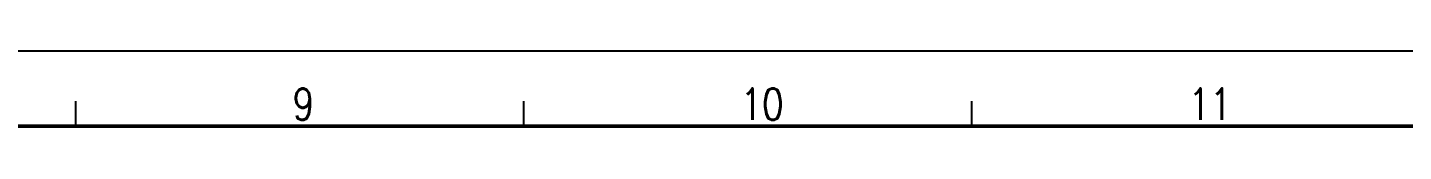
# Model space of a CAD drawing. Header units: millimetres. Extents: x 0 to 1189, y 0 to 841.
# Drawn here: x 586.8 to 805.8, y 816.7 to 829 of the extents above; entities that cross this region are included whole.
import ezdxf

# ---------------------------------------------------------------- set-up
doc = ezdxf.new("R2010")
doc.units = ezdxf.units.MM
doc.header["$LTSCALE"] = 65.395
doc.layers.get('0').update_dxf_attribs({"linetype": 'CONTINUOUS'})
doc.styles.get("Standard").update_dxf_attribs({"font": 'SIMPLEX.SHX', "width": 0.8})

msp = doc.modelspace()

# ---------------------------------------------------------------- linework, layer by layer
at = {"color": 7}
msp.add_line((12, 829), (1177, 829), dxfattribs=at)
for points, const_width in [([(594.48, 817), (594.48, 821)], 0.3), ([(665.79, 817), (665.79, 821)], 0.3), ([(737.1, 817), (737.1, 821)], 0.3), ([(24, 817), (1165.05, 817)], 0.6)]:
    msp.add_lwpolyline(points, dxfattribs=dict(at, const_width=const_width))

# ---------------------------------------------------------------- texts
at = {"color": 2, "width": 0.8}
for s, p in [('9', (629.004, 818.018)), ('10', (700.314, 818.018)), ('11', (771.624, 818.018))]:
    msp.add_text(s, height=5, dxfattribs=at).set_placement(p)

doc.saveas('drawing.dxf')
